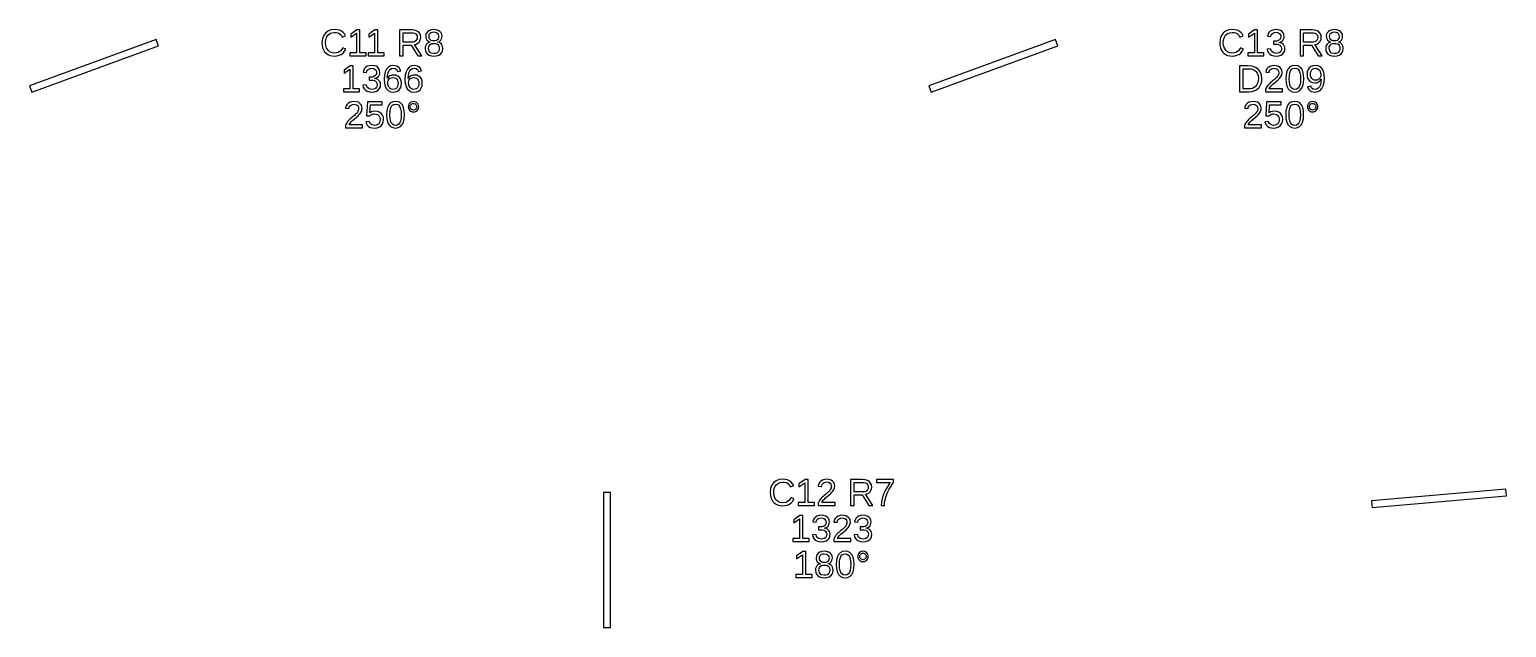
# Model space of a CAD drawing. Extents: x 195 to 2890, y 70 to 1529.
# Drawn here: x 1195.5 to 1524.1, y 670 to 803 of the extents above; entities that cross this region are included whole.
import ezdxf

# ---------------------------------------------------------------- set-up
doc = ezdxf.new("R2010")
doc.units = 0
doc.layers.get('0').update_dxf_attribs({"linetype": 'CONTINUOUS'})

msp = doc.modelspace()

# ---------------------------------------------------------------- linework, layer by layer
for points in [[(1263.94, 797.093), (1264.44, 797.222), (1264.89, 797.437), (1265.28, 797.734), (1265.61, 798.109), (1265.88, 798.564), (1265.25, 798.881), (1264.78, 798.219), (1264.17, 797.821), (1263.44, 797.689), (1262.85, 797.76), (1262.36, 797.974), (1261.95, 798.33), (1261.64, 798.803), (1261.46, 799.368), (1261.39, 800.024), (1261.45, 800.685), (1261.63, 801.244), (1261.92, 801.703), (1262.32, 802.043), (1262.82, 802.247), (1263.4, 802.315), (1263.79, 802.286), (1264.14, 802.198), (1264.45, 802.051), (1264.72, 801.848), (1264.93, 801.593), (1265.09, 801.286), (1265.83, 801.53), (1265.6, 801.961), (1265.3, 802.315), (1264.93, 802.592), (1264.48, 802.791), (1263.97, 802.91), (1263.4, 802.95), (1262.59, 802.863), (1261.9, 802.604), (1261.35, 802.173), (1260.93, 801.589), (1260.69, 800.873), (1260.6, 800.024), (1260.64, 799.441), (1260.75, 798.913), (1260.94, 798.44), (1261.19, 798.028), (1261.51, 797.685), (1261.9, 797.41), (1262.35, 797.21), (1262.85, 797.09), (1263.4, 797.05)], [(1270.43, 797.754), (1269.03, 797.754), (1269.03, 802.864), (1268.36, 802.864), (1267, 801.933), (1267, 801.241), (1268.3, 802.165), (1268.3, 797.754), (1266.83, 797.754), (1266.83, 797.132), (1270.43, 797.132)], [(1274.44, 797.754), (1273.05, 797.754), (1273.05, 802.864), (1272.37, 802.864), (1271.02, 801.933), (1271.02, 801.241), (1272.31, 802.165), (1272.31, 797.754), (1270.85, 797.754), (1270.85, 797.132), (1274.44, 797.132)], [(1278.63, 799.512), (1280.41, 799.512), (1281.9, 797.132), (1282.8, 797.132), (1281.17, 799.601), (1281.57, 799.713), (1281.92, 799.896), (1282.2, 800.151), (1282.4, 800.463), (1282.53, 800.821), (1282.57, 801.225), (1282.51, 801.702), (1282.33, 802.104), (1282.04, 802.431), (1281.64, 802.672), (1281.14, 802.816), (1280.55, 802.864), (1277.85, 802.864), (1277.85, 797.132), (1278.63, 797.132)], [(1278.63, 800.126), (1278.63, 802.242), (1280.47, 802.242), (1280.86, 802.213), (1281.19, 802.125), (1281.45, 801.979), (1281.64, 801.778), (1281.75, 801.524), (1281.79, 801.217), (1281.75, 800.898), (1281.64, 800.63), (1281.45, 800.413), (1281.2, 800.254), (1280.88, 800.158), (1280.5, 800.126)], [(1286.08, 797.099), (1286.57, 797.247), (1286.95, 797.494), (1287.23, 797.828), (1287.4, 798.24), (1287.46, 798.731), (1287.42, 799.087), (1287.32, 799.401), (1287.15, 799.672), (1286.92, 799.891), (1286.64, 800.047), (1286.3, 800.138), (1286.3, 800.155), (1286.59, 800.247), (1286.84, 800.401), (1287.04, 800.614), (1287.19, 800.873), (1287.28, 801.159), (1287.31, 801.473), (1287.26, 801.895), (1287.1, 802.254), (1286.82, 802.551), (1286.46, 802.773), (1286.01, 802.906), (1285.49, 802.95), (1284.97, 802.905), (1284.53, 802.769), (1284.17, 802.543), (1283.9, 802.244), (1283.73, 801.89), (1283.68, 801.481), (1283.71, 801.167), (1283.8, 800.881), (1283.95, 800.622), (1284.15, 800.407), (1284.4, 800.248), (1284.69, 800.146), (1284.69, 800.13), (1284.38, 800.043), (1284.1, 799.888), (1283.87, 799.666), (1283.69, 799.391), (1283.58, 799.077), (1283.55, 798.722), (1283.6, 798.229), (1283.78, 797.816), (1284.06, 797.486), (1284.46, 797.244), (1284.93, 797.099), (1285.5, 797.05)], [(1285.18, 800.452), (1284.92, 800.538), (1284.71, 800.681), (1284.55, 800.88), (1284.46, 801.13), (1284.43, 801.432), (1284.46, 801.728), (1284.55, 801.971), (1284.7, 802.16), (1284.91, 802.296), (1285.17, 802.377), (1285.49, 802.405), (1286.08, 802.297), (1286.43, 801.972), (1286.55, 801.432), (1286.52, 801.11), (1286.43, 800.853), (1286.28, 800.661), (1286.07, 800.529), (1285.81, 800.45), (1285.49, 800.423)], [(1463.63, 797.093), (1464.13, 797.222), (1464.58, 797.437), (1464.97, 797.734), (1465.3, 798.109), (1465.57, 798.564), (1464.94, 798.881), (1464.47, 798.219), (1463.86, 797.821), (1463.13, 797.689), (1462.54, 797.76), (1462.05, 797.974), (1461.64, 798.33), (1461.33, 798.803), (1461.15, 799.368), (1461.08, 800.024), (1461.14, 800.685), (1461.32, 801.244), (1461.61, 801.703), (1462.01, 802.043), (1462.51, 802.247), (1463.09, 802.315), (1463.48, 802.286), (1463.83, 802.198), (1464.14, 802.051), (1464.41, 801.848), (1464.62, 801.593), (1464.78, 801.286), (1465.52, 801.53), (1465.29, 801.961), (1464.99, 802.315), (1464.62, 802.592), (1464.17, 802.791), (1463.66, 802.91), (1463.09, 802.95), (1462.28, 802.863), (1461.59, 802.604), (1461.04, 802.173), (1460.62, 801.589), (1460.38, 800.873), (1460.3, 800.024), (1460.33, 799.441), (1460.44, 798.913), (1460.63, 798.44), (1460.88, 798.028), (1461.2, 797.685), (1461.59, 797.41), (1462.04, 797.21), (1462.54, 797.09), (1463.09, 797.05)], [(1470.12, 797.754), (1468.72, 797.754), (1468.72, 802.864), (1468.05, 802.864), (1466.69, 801.933), (1466.69, 801.241), (1467.99, 802.165), (1467.99, 797.754), (1466.53, 797.754), (1466.53, 797.132), (1470.12, 797.132)], [(1473.42, 797.099), (1473.9, 797.244), (1474.29, 797.486), (1474.57, 797.816), (1474.74, 798.225), (1474.79, 798.714), (1474.75, 799.06), (1474.63, 799.363), (1474.44, 799.626), (1474.16, 799.835), (1473.83, 799.978), (1473.43, 800.057), (1473.43, 800.073), (1473.79, 800.179), (1474.09, 800.335), (1474.33, 800.539), (1474.5, 800.791), (1474.6, 801.089), (1474.63, 801.432), (1474.58, 801.875), (1474.42, 802.247), (1474.16, 802.549), (1473.8, 802.772), (1473.35, 802.905), (1472.82, 802.95), (1472.32, 802.906), (1471.89, 802.774), (1471.52, 802.555), (1471.24, 802.258), (1471.04, 801.892), (1470.94, 801.457), (1471.68, 801.4), (1471.74, 801.678), (1471.85, 801.911), (1472.02, 802.099), (1472.24, 802.237), (1472.51, 802.32), (1472.81, 802.348), (1473.13, 802.318), (1473.4, 802.229), (1473.61, 802.081), (1473.76, 801.882), (1473.85, 801.64), (1473.88, 801.355), (1473.84, 801.068), (1473.73, 800.826), (1473.55, 800.629), (1473.3, 800.483), (1472.99, 800.395), (1472.62, 800.366), (1472.22, 800.366), (1472.22, 799.731), (1472.63, 799.731), (1473.05, 799.702), (1473.4, 799.615), (1473.67, 799.469), (1473.87, 799.271), (1473.99, 799.028), (1474.03, 798.739), (1474, 798.41), (1473.89, 798.14), (1473.72, 797.929), (1473.48, 797.778), (1473.19, 797.687), (1472.85, 797.656), (1472.22, 797.769), (1471.8, 798.108), (1471.6, 798.674), (1470.84, 798.604), (1470.95, 798.134), (1471.16, 797.746), (1471.46, 797.443), (1471.84, 797.225), (1472.31, 797.094), (1472.85, 797.05)], [(1478.94, 799.512), (1480.72, 799.512), (1482.21, 797.132), (1483.11, 797.132), (1481.48, 799.601), (1481.88, 799.713), (1482.23, 799.896), (1482.51, 800.151), (1482.71, 800.463), (1482.84, 800.821), (1482.88, 801.225), (1482.82, 801.702), (1482.64, 802.104), (1482.35, 802.431), (1481.95, 802.672), (1481.45, 802.816), (1480.86, 802.864), (1478.16, 802.864), (1478.16, 797.132), (1478.94, 797.132)], [(1478.94, 800.126), (1478.94, 802.242), (1480.78, 802.242), (1481.17, 802.213), (1481.5, 802.125), (1481.76, 801.979), (1481.95, 801.778), (1482.06, 801.524), (1482.1, 801.217), (1482.06, 800.898), (1481.95, 800.63), (1481.76, 800.413), (1481.51, 800.254), (1481.19, 800.158), (1480.81, 800.126)], [(1486.39, 797.099), (1486.88, 797.247), (1487.26, 797.494), (1487.54, 797.828), (1487.71, 798.24), (1487.77, 798.731), (1487.73, 799.087), (1487.63, 799.401), (1487.46, 799.672), (1487.23, 799.891), (1486.94, 800.047), (1486.61, 800.138), (1486.61, 800.155), (1486.9, 800.247), (1487.15, 800.401), (1487.35, 800.614), (1487.5, 800.873), (1487.59, 801.159), (1487.62, 801.473), (1487.57, 801.895), (1487.4, 802.254), (1487.13, 802.551), (1486.77, 802.773), (1486.32, 802.906), (1485.8, 802.95), (1485.28, 802.905), (1484.84, 802.769), (1484.48, 802.543), (1484.21, 802.244), (1484.04, 801.89), (1483.99, 801.481), (1484.02, 801.167), (1484.11, 800.881), (1484.26, 800.622), (1484.46, 800.407), (1484.71, 800.248), (1485, 800.146), (1485, 800.13), (1484.68, 800.043), (1484.41, 799.888), (1484.18, 799.666), (1484, 799.391), (1483.89, 799.077), (1483.86, 798.722), (1483.91, 798.229), (1484.09, 797.816), (1484.37, 797.486), (1484.76, 797.244), (1485.24, 797.099), (1485.81, 797.05)], [(1485.49, 800.452), (1485.23, 800.538), (1485.02, 800.681), (1484.86, 800.88), (1484.77, 801.13), (1484.74, 801.432), (1484.77, 801.728), (1484.86, 801.971), (1485.01, 802.16), (1485.22, 802.296), (1485.48, 802.377), (1485.8, 802.405), (1486.39, 802.297), (1486.74, 801.972), (1486.86, 801.432), (1486.83, 801.11), (1486.74, 800.853), (1486.59, 800.661), (1486.38, 800.529), (1486.12, 800.45), (1485.8, 800.423)], [(1224.26, 799.295), (1223.74, 800.705), (1195.55, 790.444), (1196.07, 789.035)], [(1284.84, 797.731), (1284.44, 798.126), (1284.3, 798.783), (1284.34, 799.098), (1284.44, 799.365), (1284.62, 799.583), (1284.85, 799.745), (1285.14, 799.842), (1285.49, 799.874), (1285.84, 799.844), (1286.14, 799.754), (1286.38, 799.603), (1286.55, 799.394), (1286.66, 799.126), (1286.7, 798.8), (1286.66, 798.42), (1286.56, 798.115), (1286.4, 797.886), (1286.17, 797.727), (1285.88, 797.631), (1285.51, 797.599)], [(1424.26, 799.295), (1423.74, 800.705), (1395.55, 790.444), (1396.07, 789.035)], [(1485.15, 797.731), (1484.75, 798.126), (1484.61, 798.783), (1484.65, 799.098), (1484.75, 799.365), (1484.93, 799.583), (1485.16, 799.745), (1485.45, 799.842), (1485.8, 799.874), (1486.15, 799.844), (1486.45, 799.754), (1486.69, 799.603), (1486.86, 799.394), (1486.97, 799.126), (1487, 798.8), (1486.97, 798.42), (1486.87, 798.115), (1486.71, 797.886), (1486.48, 797.727), (1486.19, 797.631), (1485.82, 797.599)], [(1268.96, 789.754), (1267.56, 789.754), (1267.56, 794.864), (1266.89, 794.864), (1265.53, 793.933), (1265.53, 793.241), (1266.83, 794.165), (1266.83, 789.754), (1265.37, 789.754), (1265.37, 789.132), (1268.96, 789.132)], [(1272.26, 789.099), (1272.74, 789.244), (1273.13, 789.486), (1273.41, 789.816), (1273.58, 790.225), (1273.63, 790.714), (1273.59, 791.06), (1273.47, 791.363), (1273.28, 791.626), (1273.01, 791.835), (1272.67, 791.978), (1272.27, 792.057), (1272.27, 792.073), (1272.63, 792.179), (1272.93, 792.335), (1273.17, 792.539), (1273.34, 792.791), (1273.44, 793.089), (1273.47, 793.432), (1273.42, 793.875), (1273.26, 794.247), (1273, 794.549), (1272.64, 794.772), (1272.19, 794.905), (1271.66, 794.95), (1271.16, 794.906), (1270.73, 794.774), (1270.36, 794.555), (1270.08, 794.258), (1269.88, 793.892), (1269.78, 793.457), (1270.52, 793.4), (1270.58, 793.678), (1270.69, 793.911), (1270.86, 794.099), (1271.08, 794.237), (1271.35, 794.32), (1271.65, 794.348), (1271.97, 794.318), (1272.24, 794.229), (1272.45, 794.081), (1272.6, 793.882), (1272.69, 793.64), (1272.72, 793.355), (1272.69, 793.068), (1272.57, 792.826), (1272.39, 792.629), (1272.14, 792.483), (1271.83, 792.395), (1271.46, 792.366), (1271.06, 792.366), (1271.06, 791.731), (1271.47, 791.731), (1271.89, 791.702), (1272.24, 791.615), (1272.51, 791.469), (1272.71, 791.271), (1272.83, 791.028), (1272.87, 790.739), (1272.84, 790.41), (1272.73, 790.14), (1272.56, 789.929), (1272.32, 789.778), (1272.03, 789.687), (1271.69, 789.656), (1271.06, 789.769), (1270.64, 790.108), (1270.44, 790.674), (1269.68, 790.604), (1269.79, 790.134), (1270, 789.746), (1270.3, 789.443), (1270.68, 789.225), (1271.15, 789.094), (1271.69, 789.05)], [(1276.95, 789.108), (1277.41, 789.283), (1277.78, 789.575), (1278.05, 789.967), (1278.21, 790.445), (1278.27, 791.007), (1278.22, 791.528), (1278.06, 791.973), (1277.8, 792.342), (1277.46, 792.618), (1277.04, 792.783), (1276.54, 792.838), (1276.24, 792.817), (1275.97, 792.752), (1275.71, 792.645), (1275.49, 792.496), (1275.3, 792.309), (1275.15, 792.081), (1275.19, 792.761), (1275.3, 793.325), (1275.5, 793.772), (1275.76, 794.096), (1276.08, 794.291), (1276.47, 794.356), (1276.89, 794.278), (1277.21, 794.045), (1277.41, 793.656), (1278.11, 793.782), (1277.78, 794.431), (1277.23, 794.82), (1276.47, 794.95), (1275.87, 794.861), (1275.36, 794.595), (1274.96, 794.152), (1274.66, 793.544), (1274.48, 792.782), (1274.42, 791.866), (1274.48, 791.022), (1274.65, 790.323), (1274.94, 789.77), (1275.33, 789.37), (1275.82, 789.13), (1276.42, 789.05)], [(1276.07, 789.687), (1275.79, 789.828), (1275.55, 790.063), (1275.37, 790.372), (1275.26, 790.734), (1275.22, 791.15), (1275.26, 791.474), (1275.36, 791.749), (1275.54, 791.974), (1275.77, 792.14), (1276.05, 792.239), (1276.37, 792.273), (1276.7, 792.235), (1276.99, 792.122), (1277.22, 791.935), (1277.39, 791.678), (1277.49, 791.358), (1277.52, 790.975), (1277.49, 790.589), (1277.39, 790.263), (1277.22, 789.996), (1277, 789.798), (1276.72, 789.68), (1276.39, 789.64)], [(1281.59, 789.108), (1282.04, 789.283), (1282.41, 789.575), (1282.68, 789.967), (1282.85, 790.445), (1282.9, 791.007), (1282.85, 791.528), (1282.7, 791.973), (1282.44, 792.342), (1282.09, 792.618), (1281.67, 792.783), (1281.18, 792.838), (1280.88, 792.817), (1280.6, 792.752), (1280.35, 792.645), (1280.12, 792.496), (1279.94, 792.309), (1279.79, 792.081), (1279.82, 792.761), (1279.94, 793.325), (1280.13, 793.772), (1280.39, 794.096), (1280.71, 794.291), (1281.1, 794.356), (1281.53, 794.278), (1281.84, 794.045), (1282.04, 793.656), (1282.74, 793.782), (1282.41, 794.431), (1281.87, 794.82), (1281.11, 794.95), (1280.5, 794.861), (1280, 794.595), (1279.59, 794.152), (1279.29, 793.544), (1279.12, 792.782), (1279.06, 791.866), (1279.11, 791.022), (1279.29, 790.323), (1279.57, 789.77), (1279.96, 789.37), (1280.46, 789.13), (1281.05, 789.05)], [(1280.71, 789.687), (1280.43, 789.828), (1280.19, 790.063), (1280, 790.372), (1279.9, 790.734), (1279.86, 791.15), (1279.89, 791.474), (1280, 791.749), (1280.17, 791.974), (1280.41, 792.14), (1280.68, 792.239), (1281, 792.273), (1281.34, 792.235), (1281.62, 792.122), (1281.85, 791.935), (1282.02, 791.678), (1282.12, 791.358), (1282.16, 790.975), (1282.12, 790.589), (1282.02, 790.263), (1281.86, 789.996), (1281.63, 789.798), (1281.35, 789.68), (1281.03, 789.64)], [(1467.4, 789.171), (1467.89, 789.289), (1468.33, 789.485), (1468.72, 789.756), (1469.05, 790.096), (1469.31, 790.505), (1469.5, 790.973), (1469.62, 791.49), (1469.66, 792.057), (1469.57, 792.886), (1469.31, 793.579), (1468.87, 794.134), (1468.27, 794.54), (1467.52, 794.783), (1466.62, 794.864), (1464.72, 794.864), (1464.72, 789.132), (1466.87, 789.132)], [(1465.5, 789.754), (1465.5, 794.242), (1466.6, 794.242), (1467.28, 794.18), (1467.85, 793.993), (1468.29, 793.682), (1468.62, 793.253), (1468.81, 792.711), (1468.88, 792.057), (1468.85, 791.606), (1468.76, 791.196), (1468.62, 790.828), (1468.42, 790.508), (1468.18, 790.242), (1467.89, 790.031), (1467.55, 789.877), (1467.18, 789.785), (1466.78, 789.754)], [(1474.27, 789.754), (1471.28, 789.754), (1471.38, 789.946), (1471.51, 790.144), (1471.68, 790.346), (1471.89, 790.559), (1472.13, 790.789), (1472.43, 791.036), (1472.93, 791.457), (1473.31, 791.797), (1473.58, 792.057), (1473.76, 792.277), (1473.91, 792.496), (1474.03, 792.716), (1474.12, 792.936), (1474.17, 793.157), (1474.18, 793.379), (1474.13, 793.843), (1473.98, 794.23), (1473.72, 794.541), (1473.36, 794.768), (1472.92, 794.904), (1472.38, 794.95), (1471.89, 794.905), (1471.46, 794.769), (1471.09, 794.543), (1470.8, 794.24), (1470.61, 793.876), (1470.51, 793.448), (1471.26, 793.379), (1471.32, 793.663), (1471.44, 793.901), (1471.61, 794.093), (1471.83, 794.235), (1472.09, 794.319), (1472.38, 794.348), (1472.69, 794.319), (1472.95, 794.232), (1473.15, 794.087), (1473.31, 793.89), (1473.4, 793.646), (1473.43, 793.355), (1473.41, 793.13), (1473.36, 792.921), (1473.27, 792.728), (1473.15, 792.547), (1473.01, 792.37), (1472.85, 792.199), (1472.67, 792.031), (1472.47, 791.863), (1472.26, 791.695), (1472.05, 791.522), (1471.83, 791.34), (1471.61, 791.148), (1471.4, 790.943), (1471.19, 790.724), (1470.98, 790.488), (1470.79, 790.233), (1470.62, 789.953), (1470.48, 789.648), (1470.48, 789.132), (1474.27, 789.132)], [(1477.6, 789.134), (1478.1, 789.387), (1478.49, 789.807), (1478.78, 790.387), (1478.94, 791.118), (1479, 792), (1478.95, 792.894), (1478.79, 793.629), (1478.52, 794.205), (1478.14, 794.619), (1477.64, 794.867), (1477.02, 794.95), (1476.39, 794.868), (1475.88, 794.623), (1475.5, 794.213), (1475.23, 793.64), (1475.07, 792.902), (1475.02, 792), (1475.07, 791.114), (1475.24, 790.382), (1475.51, 789.803), (1475.9, 789.385), (1476.39, 789.134), (1477, 789.05)], [(1476.61, 789.711), (1476.3, 789.9), (1476.06, 790.214), (1475.89, 790.664), (1475.79, 791.259), (1475.76, 792), (1475.79, 792.759), (1475.89, 793.362), (1476.05, 793.806), (1476.29, 794.112), (1476.62, 794.295), (1477.02, 794.356), (1477.42, 794.294), (1477.74, 794.108), (1477.97, 793.798), (1478.13, 793.351), (1478.22, 792.751), (1478.26, 792), (1478.22, 791.271), (1478.12, 790.68), (1477.95, 790.226), (1477.72, 789.905), (1477.4, 789.712), (1477.01, 789.648)], [(1482.1, 789.138), (1482.62, 789.403), (1483.03, 789.844), (1483.33, 790.448), (1483.51, 791.205), (1483.57, 792.114), (1483.51, 792.981), (1483.35, 793.691), (1483.07, 794.242), (1482.69, 794.635), (1482.21, 794.871), (1481.63, 794.95), (1481.07, 794.893), (1480.6, 794.721), (1480.22, 794.435), (1479.94, 794.049), (1479.77, 793.578), (1479.72, 793.021), (1479.77, 792.476), (1479.92, 792.009), (1480.18, 791.617), (1480.52, 791.324), (1480.94, 791.147), (1481.42, 791.089), (1481.72, 791.113), (1482.01, 791.187), (1482.28, 791.31), (1482.52, 791.474), (1482.71, 791.67), (1482.84, 791.898), (1482.79, 791.23), (1482.67, 790.672), (1482.48, 790.226), (1482.22, 789.901), (1481.89, 789.705), (1481.5, 789.64), (1481.06, 789.72), (1480.74, 789.958), (1480.53, 790.356), (1479.83, 790.246), (1479.98, 789.865), (1480.17, 789.56), (1480.41, 789.333), (1480.71, 789.176), (1481.07, 789.082), (1481.49, 789.05)], [(1481.27, 791.707), (1480.99, 791.828), (1480.77, 792.03), (1480.6, 792.302), (1480.5, 792.633), (1480.46, 793.021), (1480.5, 793.403), (1480.6, 793.727), (1480.77, 793.996), (1480.99, 794.196), (1481.27, 794.316), (1481.6, 794.356), (1481.93, 794.309), (1482.22, 794.169), (1482.45, 793.935), (1482.63, 793.624), (1482.73, 793.253), (1482.77, 792.822), (1482.75, 792.605), (1482.7, 792.404), (1482.61, 792.22), (1482.49, 792.057), (1482.35, 791.92), (1482.18, 791.811), (1482, 791.731), (1481.8, 791.682), (1481.59, 791.666)], [(1269.6, 781.754), (1266.61, 781.754), (1266.71, 781.946), (1266.84, 782.144), (1267.01, 782.346), (1267.21, 782.559), (1267.46, 782.789), (1267.75, 783.036), (1268.26, 783.457), (1268.64, 783.797), (1268.9, 784.057), (1269.09, 784.277), (1269.24, 784.496), (1269.36, 784.716), (1269.44, 784.936), (1269.49, 785.157), (1269.51, 785.379), (1269.46, 785.843), (1269.3, 786.23), (1269.04, 786.541), (1268.69, 786.768), (1268.24, 786.904), (1267.71, 786.95), (1267.21, 786.905), (1266.78, 786.769), (1266.42, 786.543), (1266.13, 786.24), (1265.93, 785.876), (1265.83, 785.448), (1266.58, 785.379), (1266.65, 785.663), (1266.76, 785.901), (1266.94, 786.093), (1267.16, 786.235), (1267.42, 786.319), (1267.71, 786.348), (1268.01, 786.319), (1268.27, 786.232), (1268.48, 786.087), (1268.63, 785.89), (1268.72, 785.646), (1268.75, 785.355), (1268.74, 785.13), (1268.68, 784.921), (1268.59, 784.728), (1268.48, 784.547), (1268.34, 784.37), (1268.17, 784.199), (1267.99, 784.031), (1267.8, 783.863), (1267.59, 783.695), (1267.37, 783.522), (1267.16, 783.34), (1266.94, 783.148), (1266.72, 782.943), (1266.51, 782.724), (1266.31, 782.488), (1266.12, 782.233), (1265.95, 781.953), (1265.8, 781.648), (1265.8, 781.132), (1269.6, 781.132)], [(1272.86, 781.108), (1273.36, 781.282), (1273.76, 781.571), (1274.06, 781.961), (1274.24, 782.437), (1274.3, 782.999), (1274.25, 783.497), (1274.08, 783.929), (1273.8, 784.293), (1273.43, 784.569), (1272.98, 784.734), (1272.45, 784.789), (1272, 784.749), (1271.61, 784.627), (1271.27, 784.423), (1271.38, 786.242), (1273.97, 786.242), (1273.97, 786.864), (1270.71, 786.864), (1270.52, 783.78), (1271.23, 783.78), (1271.4, 783.915), (1271.57, 784.021), (1271.75, 784.098), (1271.92, 784.15), (1272.11, 784.181), (1272.3, 784.191), (1272.65, 784.154), (1272.95, 784.043), (1273.2, 783.858), (1273.39, 783.612), (1273.5, 783.321), (1273.54, 782.983), (1273.5, 782.597), (1273.39, 782.271), (1273.21, 782.004), (1272.96, 781.806), (1272.65, 781.688), (1272.28, 781.648), (1271.72, 781.743), (1271.33, 782.026), (1271.09, 782.499), (1270.35, 782.413), (1270.48, 782.006), (1270.68, 781.668), (1270.97, 781.4), (1271.34, 781.206), (1271.77, 781.089), (1272.27, 781.05)], [(1277.56, 781.134), (1278.06, 781.387), (1278.45, 781.807), (1278.73, 782.387), (1278.9, 783.118), (1278.96, 784), (1278.91, 784.894), (1278.75, 785.629), (1278.48, 786.205), (1278.1, 786.619), (1277.6, 786.867), (1276.98, 786.95), (1276.35, 786.868), (1275.84, 786.623), (1275.46, 786.213), (1275.19, 785.64), (1275.03, 784.902), (1274.98, 784), (1275.03, 783.114), (1275.2, 782.382), (1275.47, 781.803), (1275.86, 781.385), (1276.35, 781.134), (1276.96, 781.05)], [(1276.57, 781.711), (1276.25, 781.9), (1276.02, 782.214), (1275.85, 782.664), (1275.75, 783.259), (1275.72, 784), (1275.75, 784.759), (1275.85, 785.362), (1276.01, 785.806), (1276.25, 786.112), (1276.57, 786.295), (1276.98, 786.356), (1277.38, 786.294), (1277.7, 786.108), (1277.93, 785.798), (1278.09, 785.351), (1278.18, 784.751), (1278.22, 784), (1278.18, 783.271), (1278.08, 782.68), (1277.91, 782.226), (1277.68, 781.905), (1277.36, 781.712), (1276.97, 781.648)], [(1281.25, 784.668), (1281.53, 784.781), (1281.77, 784.968), (1281.96, 785.21), (1282.08, 785.484), (1282.12, 785.79), (1282.08, 786.097), (1281.97, 786.371), (1281.78, 786.612), (1281.53, 786.8), (1281.26, 786.912), (1280.95, 786.95), (1280.64, 786.912), (1280.36, 786.798), (1280.12, 786.608), (1279.93, 786.365), (1279.82, 786.093), (1279.78, 785.79), (1279.82, 785.488), (1279.93, 785.215), (1280.13, 784.972), (1280.37, 784.783), (1280.64, 784.669), (1280.95, 784.631)], [(1280.76, 785.082), (1280.59, 785.154), (1280.44, 785.274), (1280.32, 785.427), (1280.25, 785.599), (1280.23, 785.79), (1280.25, 785.981), (1280.32, 786.154), (1280.44, 786.307), (1280.59, 786.427), (1280.76, 786.499), (1280.95, 786.523), (1281.14, 786.499), (1281.31, 786.429), (1281.46, 786.311), (1281.58, 786.159), (1281.65, 785.986), (1281.67, 785.79), (1281.65, 785.597), (1281.58, 785.424), (1281.46, 785.271), (1281.31, 785.153), (1281.14, 785.082), (1280.95, 785.058)], [(1469.6, 781.754), (1466.61, 781.754), (1466.71, 781.946), (1466.84, 782.144), (1467.01, 782.346), (1467.21, 782.559), (1467.46, 782.789), (1467.75, 783.036), (1468.26, 783.457), (1468.64, 783.797), (1468.9, 784.057), (1469.09, 784.277), (1469.24, 784.496), (1469.36, 784.716), (1469.44, 784.936), (1469.49, 785.157), (1469.51, 785.379), (1469.46, 785.843), (1469.3, 786.23), (1469.04, 786.541), (1468.69, 786.768), (1468.24, 786.904), (1467.71, 786.95), (1467.21, 786.905), (1466.78, 786.769), (1466.42, 786.543), (1466.13, 786.24), (1465.93, 785.876), (1465.83, 785.448), (1466.58, 785.379), (1466.65, 785.663), (1466.76, 785.901), (1466.94, 786.093), (1467.16, 786.235), (1467.42, 786.319), (1467.71, 786.348), (1468.01, 786.319), (1468.27, 786.232), (1468.48, 786.087), (1468.63, 785.89), (1468.72, 785.646), (1468.75, 785.355), (1468.74, 785.13), (1468.68, 784.921), (1468.59, 784.728), (1468.48, 784.547), (1468.34, 784.37), (1468.17, 784.199), (1467.99, 784.031), (1467.8, 783.863), (1467.59, 783.695), (1467.37, 783.522), (1467.16, 783.34), (1466.94, 783.148), (1466.72, 782.943), (1466.51, 782.724), (1466.31, 782.488), (1466.12, 782.233), (1465.95, 781.953), (1465.8, 781.648), (1465.8, 781.132), (1469.6, 781.132)], [(1472.86, 781.108), (1473.36, 781.282), (1473.76, 781.571), (1474.06, 781.961), (1474.24, 782.437), (1474.3, 782.999), (1474.25, 783.497), (1474.08, 783.929), (1473.8, 784.293), (1473.43, 784.569), (1472.98, 784.734), (1472.45, 784.789), (1472, 784.749), (1471.61, 784.627), (1471.27, 784.423), (1471.38, 786.242), (1473.97, 786.242), (1473.97, 786.864), (1470.71, 786.864), (1470.52, 783.78), (1471.23, 783.78), (1471.4, 783.915), (1471.57, 784.021), (1471.75, 784.098), (1471.92, 784.15), (1472.11, 784.181), (1472.3, 784.191), (1472.65, 784.154), (1472.95, 784.043), (1473.2, 783.858), (1473.39, 783.612), (1473.5, 783.321), (1473.54, 782.983), (1473.5, 782.597), (1473.39, 782.271), (1473.21, 782.004), (1472.96, 781.806), (1472.65, 781.688), (1472.28, 781.648), (1471.72, 781.743), (1471.33, 782.026), (1471.09, 782.499), (1470.35, 782.413), (1470.48, 782.006), (1470.68, 781.668), (1470.97, 781.4), (1471.34, 781.206), (1471.77, 781.089), (1472.27, 781.05)], [(1477.56, 781.134), (1478.06, 781.387), (1478.45, 781.807), (1478.73, 782.387), (1478.9, 783.118), (1478.96, 784), (1478.91, 784.894), (1478.75, 785.629), (1478.48, 786.205), (1478.1, 786.619), (1477.6, 786.867), (1476.98, 786.95), (1476.35, 786.868), (1475.84, 786.623), (1475.46, 786.213), (1475.19, 785.64), (1475.03, 784.902), (1474.98, 784), (1475.03, 783.114), (1475.2, 782.382), (1475.47, 781.803), (1475.86, 781.385), (1476.35, 781.134), (1476.96, 781.05)], [(1476.57, 781.711), (1476.25, 781.9), (1476.02, 782.214), (1475.85, 782.664), (1475.75, 783.259), (1475.72, 784), (1475.75, 784.759), (1475.85, 785.362), (1476.01, 785.806), (1476.25, 786.112), (1476.57, 786.295), (1476.98, 786.356), (1477.38, 786.294), (1477.7, 786.108), (1477.93, 785.798), (1478.09, 785.351), (1478.18, 784.751), (1478.22, 784), (1478.18, 783.271), (1478.08, 782.68), (1477.91, 782.226), (1477.68, 781.905), (1477.36, 781.712), (1476.97, 781.648)], [(1481.25, 784.668), (1481.53, 784.781), (1481.77, 784.968), (1481.96, 785.21), (1482.08, 785.484), (1482.12, 785.79), (1482.08, 786.097), (1481.97, 786.371), (1481.78, 786.612), (1481.53, 786.8), (1481.26, 786.912), (1480.95, 786.95), (1480.64, 786.912), (1480.36, 786.798), (1480.12, 786.608), (1479.93, 786.365), (1479.82, 786.093), (1479.78, 785.79), (1479.82, 785.488), (1479.93, 785.215), (1480.13, 784.972), (1480.37, 784.783), (1480.64, 784.669), (1480.95, 784.631)], [(1480.76, 785.082), (1480.59, 785.154), (1480.44, 785.274), (1480.32, 785.427), (1480.25, 785.599), (1480.23, 785.79), (1480.25, 785.981), (1480.32, 786.154), (1480.44, 786.307), (1480.59, 786.427), (1480.76, 786.499), (1480.95, 786.523), (1481.14, 786.499), (1481.31, 786.429), (1481.46, 786.311), (1481.58, 786.159), (1481.65, 785.986), (1481.67, 785.79), (1481.65, 785.597), (1481.58, 785.424), (1481.46, 785.271), (1481.31, 785.153), (1481.14, 785.082), (1480.95, 785.058)], [(1324.75, 700), (1323.25, 700), (1323.25, 670), (1324.75, 670)], [(1363.63, 697.093), (1364.13, 697.222), (1364.58, 697.437), (1364.97, 697.734), (1365.3, 698.109), (1365.57, 698.564), (1364.94, 698.881), (1364.47, 698.219), (1363.86, 697.821), (1363.13, 697.689), (1362.54, 697.76), (1362.05, 697.974), (1361.64, 698.33), (1361.33, 698.803), (1361.15, 699.368), (1361.08, 700.024), (1361.14, 700.685), (1361.32, 701.244), (1361.61, 701.703), (1362.01, 702.043), (1362.51, 702.247), (1363.09, 702.315), (1363.48, 702.286), (1363.83, 702.198), (1364.14, 702.051), (1364.41, 701.848), (1364.62, 701.593), (1364.78, 701.286), (1365.52, 701.53), (1365.29, 701.961), (1364.99, 702.315), (1364.62, 702.592), (1364.17, 702.791), (1363.66, 702.91), (1363.09, 702.95), (1362.28, 702.863), (1361.59, 702.604), (1361.04, 702.173), (1360.62, 701.589), (1360.38, 700.873), (1360.3, 700.024), (1360.33, 699.441), (1360.44, 698.913), (1360.63, 698.44), (1360.88, 698.028), (1361.2, 697.685), (1361.59, 697.41), (1362.04, 697.21), (1362.54, 697.09), (1363.09, 697.05)], [(1370.12, 697.754), (1368.72, 697.754), (1368.72, 702.864), (1368.05, 702.864), (1366.69, 701.933), (1366.69, 701.241), (1367.99, 702.165), (1367.99, 697.754), (1366.53, 697.754), (1366.53, 697.132), (1370.12, 697.132)], [(1374.74, 697.754), (1371.75, 697.754), (1371.85, 697.946), (1371.98, 698.144), (1372.15, 698.346), (1372.35, 698.559), (1372.6, 698.789), (1372.89, 699.036), (1373.4, 699.457), (1373.78, 699.797), (1374.04, 700.057), (1374.23, 700.277), (1374.38, 700.496), (1374.5, 700.716), (1374.58, 700.936), (1374.63, 701.157), (1374.65, 701.379), (1374.6, 701.843), (1374.44, 702.23), (1374.18, 702.541), (1373.83, 702.768), (1373.39, 702.904), (1372.85, 702.95), (1372.36, 702.905), (1371.93, 702.769), (1371.56, 702.543), (1371.27, 702.24), (1371.08, 701.876), (1370.98, 701.448), (1371.73, 701.379), (1371.79, 701.663), (1371.91, 701.901), (1372.08, 702.093), (1372.3, 702.235), (1372.56, 702.319), (1372.85, 702.348), (1373.16, 702.319), (1373.41, 702.232), (1373.62, 702.087), (1373.78, 701.89), (1373.87, 701.646), (1373.9, 701.355), (1373.88, 701.13), (1373.83, 700.921), (1373.74, 700.728), (1373.62, 700.547), (1373.48, 700.37), (1373.32, 700.199), (1373.14, 700.031), (1372.94, 699.863), (1372.73, 699.695), (1372.52, 699.522), (1372.3, 699.34), (1372.08, 699.148), (1371.86, 698.943), (1371.65, 698.724), (1371.45, 698.488), (1371.26, 698.233), (1371.09, 697.953), (1370.94, 697.648), (1370.94, 697.132), (1374.74, 697.132)], [(1378.94, 699.512), (1380.72, 699.512), (1382.21, 697.132), (1383.11, 697.132), (1381.48, 699.601), (1381.88, 699.713), (1382.23, 699.896), (1382.51, 700.151), (1382.71, 700.463), (1382.84, 700.821), (1382.88, 701.225), (1382.82, 701.702), (1382.64, 702.104), (1382.35, 702.431), (1381.95, 702.672), (1381.45, 702.816), (1380.86, 702.864), (1378.16, 702.864), (1378.16, 697.132), (1378.94, 697.132)], [(1378.94, 700.126), (1378.94, 702.242), (1380.78, 702.242), (1381.17, 702.213), (1381.5, 702.125), (1381.76, 701.979), (1381.95, 701.778), (1382.06, 701.524), (1382.1, 701.217), (1382.06, 700.898), (1381.95, 700.63), (1381.76, 700.413), (1381.51, 700.254), (1381.19, 700.158), (1380.81, 700.126)], [(1385.76, 697.655), (1385.82, 698.166), (1385.92, 698.665), (1386.06, 699.161), (1386.25, 699.662), (1386.47, 700.167), (1386.77, 700.739), (1387.18, 701.44), (1387.71, 702.27), (1387.71, 702.864), (1383.92, 702.864), (1383.92, 702.242), (1387, 702.242), (1386.34, 701.228), (1385.82, 700.295), (1385.44, 699.445), (1385.19, 698.648), (1385.03, 697.877), (1384.98, 697.132), (1385.74, 697.132)], [(1524.07, 699.253), (1523.93, 700.747), (1494.05, 698.132), (1494.18, 696.638)], [(1368.96, 689.754), (1367.56, 689.754), (1367.56, 694.864), (1366.89, 694.864), (1365.53, 693.933), (1365.53, 693.241), (1366.83, 694.165), (1366.83, 689.754), (1365.37, 689.754), (1365.37, 689.132), (1368.96, 689.132)], [(1372.26, 689.099), (1372.74, 689.244), (1373.13, 689.486), (1373.41, 689.816), (1373.58, 690.225), (1373.63, 690.714), (1373.59, 691.06), (1373.47, 691.363), (1373.28, 691.626), (1373.01, 691.835), (1372.67, 691.978), (1372.27, 692.057), (1372.27, 692.073), (1372.63, 692.179), (1372.93, 692.335), (1373.17, 692.539), (1373.34, 692.791), (1373.44, 693.089), (1373.47, 693.432), (1373.42, 693.875), (1373.26, 694.247), (1373, 694.549), (1372.64, 694.772), (1372.19, 694.905), (1371.66, 694.95), (1371.16, 694.906), (1370.73, 694.774), (1370.36, 694.555), (1370.08, 694.258), (1369.88, 693.892), (1369.78, 693.457), (1370.52, 693.4), (1370.58, 693.678), (1370.69, 693.911), (1370.86, 694.099), (1371.08, 694.237), (1371.35, 694.32), (1371.65, 694.348), (1371.97, 694.318), (1372.24, 694.229), (1372.45, 694.081), (1372.6, 693.882), (1372.69, 693.64), (1372.72, 693.355), (1372.69, 693.068), (1372.57, 692.826), (1372.39, 692.629), (1372.14, 692.483), (1371.83, 692.395), (1371.46, 692.366), (1371.06, 692.366), (1371.06, 691.731), (1371.47, 691.731), (1371.89, 691.702), (1372.24, 691.615), (1372.51, 691.469), (1372.71, 691.271), (1372.83, 691.028), (1372.87, 690.739), (1372.84, 690.41), (1372.73, 690.14), (1372.56, 689.929), (1372.32, 689.778), (1372.03, 689.687), (1371.69, 689.656), (1371.06, 689.769), (1370.64, 690.108), (1370.44, 690.674), (1369.68, 690.604), (1369.79, 690.134), (1370, 689.746), (1370.3, 689.443), (1370.68, 689.225), (1371.15, 689.094), (1371.69, 689.05)], [(1378.22, 689.754), (1375.22, 689.754), (1375.32, 689.946), (1375.46, 690.144), (1375.62, 690.346), (1375.83, 690.559), (1376.08, 690.789), (1376.37, 691.036), (1376.87, 691.457), (1377.26, 691.797), (1377.52, 692.057), (1377.7, 692.277), (1377.85, 692.496), (1377.97, 692.716), (1378.06, 692.936), (1378.11, 693.157), (1378.13, 693.379), (1378.07, 693.843), (1377.92, 694.23), (1377.66, 694.541), (1377.3, 694.768), (1376.86, 694.904), (1376.33, 694.95), (1375.83, 694.905), (1375.4, 694.769), (1375.04, 694.543), (1374.75, 694.24), (1374.55, 693.876), (1374.45, 693.448), (1375.2, 693.379), (1375.26, 693.663), (1375.38, 693.901), (1375.56, 694.093), (1375.78, 694.235), (1376.03, 694.319), (1376.33, 694.348), (1376.63, 694.319), (1376.89, 694.232), (1377.1, 694.087), (1377.25, 693.89), (1377.34, 693.646), (1377.37, 693.355), (1377.36, 693.13), (1377.3, 692.921), (1377.21, 692.728), (1377.09, 692.547), (1376.95, 692.37), (1376.79, 692.199), (1376.61, 692.031), (1376.42, 691.863), (1376.21, 691.695), (1375.99, 691.522), (1375.77, 691.34), (1375.55, 691.148), (1375.34, 690.943), (1375.13, 690.724), (1374.93, 690.488), (1374.74, 690.233), (1374.57, 689.953), (1374.42, 689.648), (1374.42, 689.132), (1378.22, 689.132)], [(1381.53, 689.099), (1382.01, 689.244), (1382.4, 689.486), (1382.68, 689.816), (1382.85, 690.225), (1382.9, 690.714), (1382.86, 691.06), (1382.74, 691.363), (1382.54, 691.626), (1382.27, 691.835), (1381.94, 691.978), (1381.54, 692.057), (1381.54, 692.073), (1381.9, 692.179), (1382.2, 692.335), (1382.44, 692.539), (1382.61, 692.791), (1382.71, 693.089), (1382.74, 693.432), (1382.69, 693.875), (1382.53, 694.247), (1382.27, 694.549), (1381.9, 694.772), (1381.46, 694.905), (1380.93, 694.95), (1380.43, 694.906), (1380, 694.774), (1379.63, 694.555), (1379.35, 694.258), (1379.15, 693.892), (1379.05, 693.457), (1379.79, 693.4), (1379.85, 693.678), (1379.96, 693.911), (1380.13, 694.099), (1380.35, 694.237), (1380.61, 694.32), (1380.92, 694.348), (1381.24, 694.318), (1381.51, 694.229), (1381.72, 694.081), (1381.87, 693.882), (1381.96, 693.64), (1381.99, 693.355), (1381.95, 693.068), (1381.84, 692.826), (1381.66, 692.629), (1381.41, 692.483), (1381.1, 692.395), (1380.73, 692.366), (1380.33, 692.366), (1380.33, 691.731), (1380.74, 691.731), (1381.16, 691.702), (1381.51, 691.615), (1381.78, 691.469), (1381.98, 691.271), (1382.1, 691.028), (1382.14, 690.739), (1382.11, 690.41), (1382, 690.14), (1381.83, 689.929), (1381.59, 689.778), (1381.3, 689.687), (1380.96, 689.656), (1380.33, 689.769), (1379.91, 690.108), (1379.71, 690.674), (1378.95, 690.604), (1379.06, 690.134), (1379.27, 689.746), (1379.57, 689.443), (1379.95, 689.225), (1380.42, 689.094), (1380.96, 689.05)], [(1369.61, 681.754), (1368.21, 681.754), (1368.21, 686.864), (1367.54, 686.864), (1366.18, 685.933), (1366.18, 685.241), (1367.48, 686.165), (1367.48, 681.754), (1366.02, 681.754), (1366.02, 681.132), (1369.61, 681.132)], [(1372.92, 681.099), (1373.4, 681.247), (1373.78, 681.494), (1374.06, 681.828), (1374.23, 682.24), (1374.29, 682.731), (1374.25, 683.087), (1374.15, 683.401), (1373.98, 683.672), (1373.75, 683.891), (1373.47, 684.047), (1373.13, 684.138), (1373.13, 684.155), (1373.42, 684.247), (1373.67, 684.401), (1373.87, 684.614), (1374.03, 684.873), (1374.12, 685.159), (1374.15, 685.473), (1374.09, 685.895), (1373.93, 686.254), (1373.66, 686.551), (1373.29, 686.773), (1372.84, 686.906), (1372.32, 686.95), (1371.81, 686.905), (1371.37, 686.769), (1371, 686.543), (1370.73, 686.244), (1370.57, 685.89), (1370.51, 685.481), (1370.54, 685.167), (1370.63, 684.881), (1370.78, 684.622), (1370.99, 684.407), (1371.23, 684.248), (1371.52, 684.146), (1371.52, 684.13), (1371.21, 684.043), (1370.93, 683.888), (1370.7, 683.666), (1370.52, 683.391), (1370.41, 683.077), (1370.38, 682.722), (1370.44, 682.229), (1370.61, 681.816), (1370.9, 681.486), (1371.29, 681.244), (1371.77, 681.099), (1372.34, 681.05)], [(1377.56, 681.134), (1378.06, 681.387), (1378.45, 681.807), (1378.73, 682.387), (1378.9, 683.118), (1378.96, 684), (1378.91, 684.894), (1378.75, 685.629), (1378.48, 686.205), (1378.1, 686.619), (1377.6, 686.867), (1376.98, 686.95), (1376.35, 686.868), (1375.84, 686.623), (1375.46, 686.213), (1375.19, 685.64), (1375.03, 684.902), (1374.98, 684), (1375.03, 683.114), (1375.2, 682.382), (1375.47, 681.803), (1375.86, 681.385), (1376.35, 681.134), (1376.96, 681.05)], [(1381.25, 684.668), (1381.53, 684.781), (1381.77, 684.968), (1381.96, 685.21), (1382.08, 685.484), (1382.12, 685.79), (1382.08, 686.097), (1381.97, 686.371), (1381.78, 686.612), (1381.53, 686.8), (1381.26, 686.912), (1380.95, 686.95), (1380.64, 686.912), (1380.36, 686.798), (1380.12, 686.608), (1379.93, 686.365), (1379.82, 686.093), (1379.78, 685.79), (1379.82, 685.488), (1379.93, 685.215), (1380.13, 684.972), (1380.37, 684.783), (1380.64, 684.669), (1380.95, 684.631)], [(1371.67, 681.731), (1371.27, 682.126), (1371.14, 682.783), (1371.17, 683.098), (1371.27, 683.365), (1371.45, 683.583), (1371.68, 683.745), (1371.97, 683.842), (1372.32, 683.874), (1372.67, 683.844), (1372.97, 683.754), (1373.21, 683.603), (1373.39, 683.394), (1373.49, 683.126), (1373.53, 682.8), (1373.5, 682.42), (1373.4, 682.115), (1373.23, 681.886), (1373.01, 681.727), (1372.71, 681.631), (1372.34, 681.599)], [(1372.01, 684.452), (1371.75, 684.538), (1371.54, 684.681), (1371.39, 684.88), (1371.29, 685.13), (1371.26, 685.432), (1371.29, 685.728), (1371.38, 685.971), (1371.53, 686.16), (1371.74, 686.296), (1372, 686.377), (1372.32, 686.405), (1372.91, 686.297), (1373.27, 685.972), (1373.39, 685.432), (1373.36, 685.11), (1373.27, 684.853), (1373.11, 684.661), (1372.91, 684.529), (1372.64, 684.45), (1372.33, 684.423)], [(1376.57, 681.711), (1376.25, 681.9), (1376.02, 682.214), (1375.85, 682.664), (1375.75, 683.259), (1375.72, 684), (1375.75, 684.759), (1375.85, 685.362), (1376.01, 685.806), (1376.25, 686.112), (1376.57, 686.295), (1376.98, 686.356), (1377.38, 686.294), (1377.7, 686.108), (1377.93, 685.798), (1378.09, 685.351), (1378.18, 684.751), (1378.22, 684), (1378.18, 683.271), (1378.08, 682.68), (1377.91, 682.226), (1377.68, 681.905), (1377.36, 681.712), (1376.97, 681.648)], [(1380.76, 685.082), (1380.59, 685.154), (1380.44, 685.274), (1380.32, 685.427), (1380.25, 685.599), (1380.23, 685.79), (1380.25, 685.981), (1380.32, 686.154), (1380.44, 686.307), (1380.59, 686.427), (1380.76, 686.499), (1380.95, 686.523), (1381.14, 686.499), (1381.31, 686.429), (1381.46, 686.311), (1381.58, 686.159), (1381.65, 685.986), (1381.67, 685.79), (1381.65, 685.597), (1381.58, 685.424), (1381.46, 685.271), (1381.31, 685.153), (1381.14, 685.082), (1380.95, 685.058)]]:
    msp.add_lwpolyline(points, close=True)

doc.saveas('drawing.dxf')
